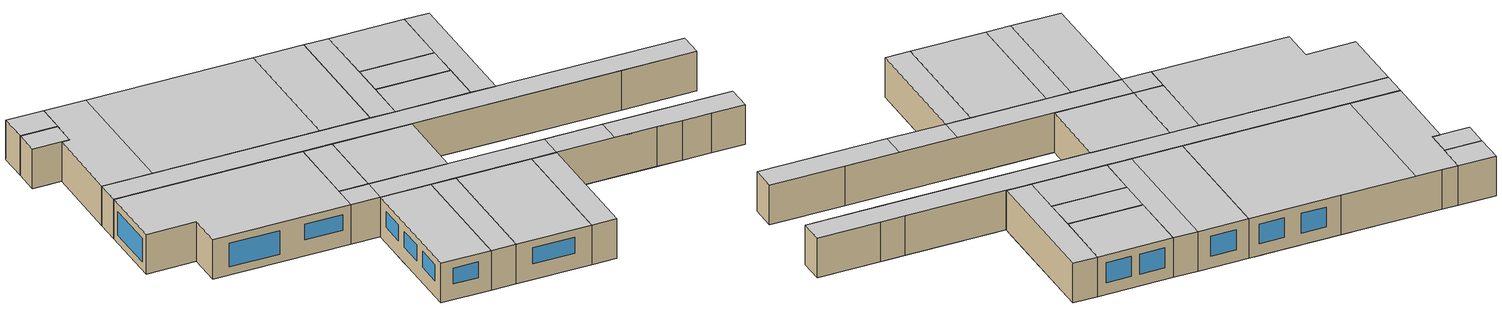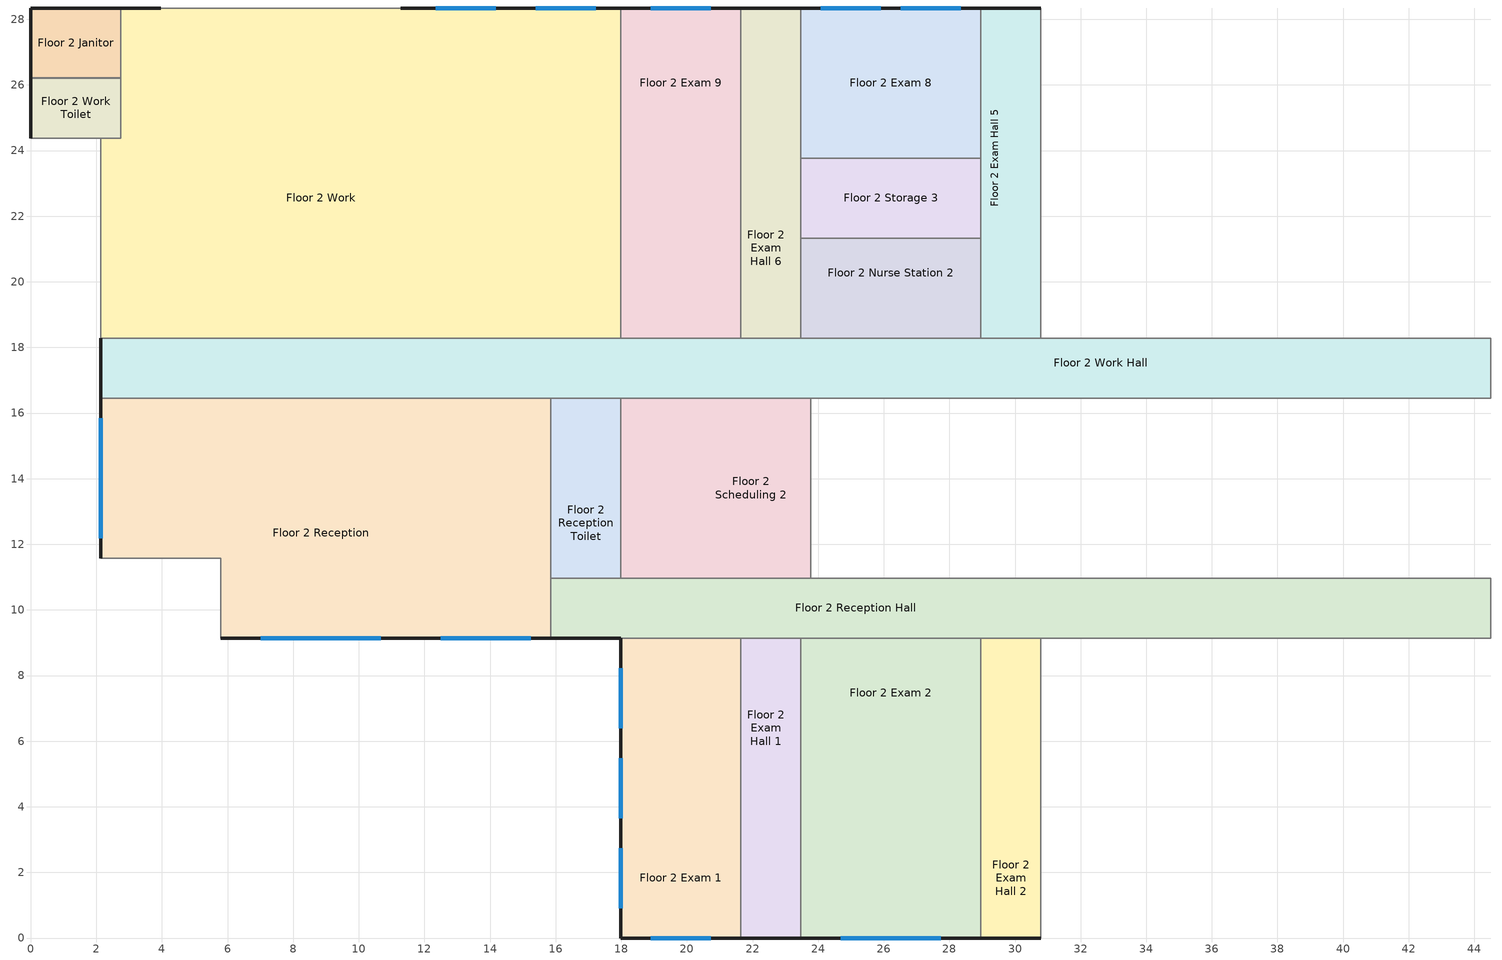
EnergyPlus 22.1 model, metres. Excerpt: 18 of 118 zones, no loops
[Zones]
Floor 2 Exam 1
 floor to Floor 1 Vestibule (int_slab_floor): 17.98,7.92 20.73,7.92 20.73,5.49 17.98,5.49 z3.05
 floor to Floor 1 Pre-Op Toilet (int_slab_floor): 17.98,5.49 20.73,5.49 20.73,3.66 17.98,3.66 z3.05
 floor to Floor 1 Step Down (int_slab_floor): 17.98,3.66 21.64,3.66 21.64,0 17.98,0 z3.05
 floor to Floor 1 Pre-Op Room 1 (int_slab_floor): 17.98,9.14 20.73,9.14 20.73,7.92 17.98,7.92 z3.05
 floor to Floor 1 Pre-Op Hall (int_slab_floor): 21.64,9.14 21.64,3.66 20.73,3.66 20.73,9.14 z3.05
 wall outside (nonres_ext_wall_mid): 17.98,9.14 17.98,0 21.64,0 z3.05:6.1
 wall to Floor 2 Exam Hall 1 (int_wall): 21.64,0 21.64,9.14 z3.05:6.1
 wall to Floor 2 Reception Hall (int_wall): 21.64,9.14 17.98,9.14 z3.05:6.1
 window (NonresWindow_U_0.364_SHGC_South_0.378): 18.9,0 20.73,0 z4.27:5.49
 window (NonresWindow_U_0.364_SHGC_West_0.378): 17.98,2.74 17.98,0.91 / 17.98,8.23 17.98,6.4 / 17.98,5.49 17.98,3.66 z4.27:5.49
 ceiling to Floor 3 Undeveloped 1 (int_slab_ceiling): 21.64,0 21.64,9.14 17.98,9.14 17.98,0 z6.1
Floor 2 Exam 2
 floor to Floor 1 Recovery Room (int_slab_floor): 28.96,0 25.6,0 25.6,3.66 28.96,3.66 z3.05
 floor to Floor 1 Nurse Hall (int_slab_floor): 23.47,3.66 23.47,6.1 28.96,6.1 28.96,3.66 z3.05
 floor to Floor 1 Step Down (int_slab_floor): 23.47,3.66 25.6,3.66 25.6,0 23.47,0 z3.05
 floor to Floor 1 Nurse Station (int_slab_floor): 23.47,6.1 23.47,8.84 28.96,8.84 28.96,6.1 z3.05
 floor to Floor 1 Pre-Op Room 2 (int_slab_floor): 23.47,9.14 27.13,9.14 27.13,8.84 23.47,8.84 z3.05
 floor to Floor 1 Nourishment (int_slab_floor): 28.96,8.84 27.13,8.84 27.13,9.14 28.96,9.14 z3.05
 wall outside (nonres_ext_wall_mid): 23.47,0 28.96,0 z3.05:6.1
 wall to Floor 2 Exam Hall 2 (int_wall): 28.96,0 28.96,9.14 z3.05:6.1
 wall to Floor 2 Exam Hall 1 (int_wall): 23.47,9.14 23.47,0 z3.05:6.1
 wall to Floor 2 Reception Hall (int_wall): 28.96,9.14 23.47,9.14 z3.05:6.1
 window (NonresWindow_U_0.364_SHGC_South_0.378): 24.69,0 27.74,0 z4.27:5.49
 ceiling to Floor 3 Undeveloped 1 (int_slab_ceiling): 28.96,0 28.96,9.14 23.47,9.14 23.47,0 z6.1
Floor 2 Exam 8
 floor to Floor 1 Locker Room (int_slab_floor): 28.96,28.35 28.96,23.77 23.47,23.77 23.47,28.35 z3.05
 wall outside (nonres_ext_wall_mid): 28.96,28.35 23.47,28.35 z3.05:6.1
 wall to Floor 2 Exam Hall 5 (int_wall): 28.96,23.77 28.96,28.35 z3.05:6.1
 wall to Floor 2 Exam Hall 6 (int_wall): 23.47,28.35 23.47,23.77 z3.05:6.1
 wall to Floor 2 Storage 3 (int_wall): 23.47,23.77 28.96,23.77 z3.05:6.1
 window (NonresWindow_U_0.364_SHGC_North_0.378): 28.35,28.35 26.52,28.35 / 25.91,28.35 24.08,28.35 z3.96:5.49
 ceiling to Floor 3 Office (int_slab_ceiling): 28.96,23.77 28.96,28.35 23.47,28.35 23.47,23.77 z6.1
Floor 2 Exam 9
 floor to Floor 1 Pre-Op Hall (int_slab_floor): 21.64,18.29 20.73,18.29 20.73,23.77 21.64,23.77 z3.05
 floor to Floor 1 Procedure Room (int_slab_floor): 21.64,28.35 21.64,23.77 17.98,23.77 17.98,28.35 z3.05
 floor to Floor 1 Office (int_slab_floor): 17.98,23.77 20.73,23.77 20.73,18.29 17.98,18.29 z3.05
 wall outside (nonres_ext_wall_mid): 21.64,28.35 17.98,28.35 z3.05:6.1
 wall to Floor 2 Work (int_wall): 17.98,28.35 17.98,18.29 z3.05:6.1
 wall to Floor 2 Exam Hall 6 (int_wall): 21.64,18.29 21.64,28.35 z3.05:6.1
 wall to Floor 2 Work Hall (int_wall): 17.98,18.29 21.64,18.29 z3.05:6.1
 window (NonresWindow_U_0.364_SHGC_North_0.378): 20.73,28.35 18.9,28.35 z3.96:5.49
 ceiling to Floor 3 Office (int_slab_ceiling): 17.98,28.35 17.98,18.29 21.64,18.29 21.64,28.35 z6.1
Floor 2 Exam Hall 1
 floor to Floor 1 Pre-Op Hall (int_slab_floor): 23.16,3.66 21.64,3.66 21.64,9.14 23.16,9.14 z3.05
 floor to Floor 1 Pre-Op Room 2 (int_slab_floor): 23.47,9.14 23.47,8.84 23.16,8.84 23.16,9.14 z3.05
 floor to Floor 1 Nurse Station (int_slab_floor): 23.47,8.84 23.47,6.1 23.16,6.1 23.16,8.84 z3.05
 floor to Floor 1 Nurse Hall (int_slab_floor): 23.47,6.1 23.47,3.66 23.16,3.66 23.16,6.1 z3.05
 floor to Floor 1 Step Down (int_slab_floor): 21.64,0 21.64,3.66 23.47,3.66 23.47,0 z3.05
 wall outside (nonres_ext_wall_mid): 21.64,0 23.47,0 z3.05:6.1
 wall to Floor 2 Reception Hall (int_wall): 23.47,9.14 21.64,9.14 z3.05:6.1
 ceiling to Floor 3 Undeveloped 1 (int_slab_ceiling): 23.47,9.14 21.64,9.14 21.64,0 23.47,0 z6.1
Floor 2 Exam Hall 2
 floor to Floor 1 Recovery Room (int_slab_floor): 28.96,0 28.96,3.66 30.78,3.66 30.78,0 z3.05
 floor to Floor 1 Nurse Hall (int_slab_floor): 28.96,3.66 28.96,6.1 30.78,6.1 30.78,3.66 z3.05
 floor to Floor 1 Nurse Station (int_slab_floor): 28.96,6.1 28.96,8.84 30.78,8.84 30.78,6.1 z3.05
 floor to Floor 1 Nourishment (int_slab_floor): 28.96,9.14 29.26,9.14 29.26,8.84 28.96,8.84 z3.05
 floor to Floor 1 Clean (int_slab_floor): 30.78,8.84 29.26,8.84 29.26,9.14 30.78,9.14 z3.05
 wall outside (nonres_ext_wall_mid): 28.96,0 30.78,0 z3.05:6.1
 wall to Floor 2 Reception Hall (int_wall): 30.78,9.14 28.96,9.14 z3.05:6.1
 wall to Floor 2 Exam 3 (int_wall): 30.78,0 30.78,9.14 z3.05:6.1
 ceiling to Floor 3 Undeveloped 1 (int_slab_ceiling): 30.78,9.14 28.96,9.14 28.96,0 30.78,0 z6.1
Floor 2 Exam Hall 5
 floor to Floor 1 Locker Room Hall (int_slab_floor): 28.96,19.2 30.78,19.2 30.78,18.29 28.96,18.29 z3.05
 floor to Floor 1 Locker Room (int_slab_floor): 28.96,28.35 29.87,28.35 29.87,19.2 28.96,19.2 z3.05
 floor to Floor 1 Lounge (int_slab_floor): 30.78,28.35 30.78,19.2 29.87,19.2 29.87,28.35 z3.05
 wall outside (nonres_ext_wall_mid): 30.78,28.35 28.96,28.35 z3.05:6.1
 wall to Floor 2 Work Hall (int_wall): 28.96,18.29 30.78,18.29 z3.05:6.1
 wall to Floor 2 Exam 7 (int_wall): 30.78,18.29 30.78,28.35 z3.05:6.1
 wall to Floor 2 Storage 3 (int_wall): 28.96,23.77 28.96,21.34 z3.05:6.1
 wall to Floor 2 Nurse Station 2 (int_wall): 28.96,21.34 28.96,18.29 z3.05:6.1
 ceiling to Floor 3 Office (int_slab_ceiling): 28.96,18.29 30.78,18.29 30.78,28.35 28.96,28.35 z6.1
Floor 2 Exam Hall 6
 floor to Floor 1 Locker Room (int_slab_floor): 23.47,19.2 23.16,19.2 23.16,28.35 23.47,28.35 z3.05
 floor to Floor 1 Procedure Room (int_slab_floor): 21.64,28.35 23.16,28.35 23.16,23.77 21.64,23.77 z3.05
 floor to Floor 1 Pre-Op Hall (int_slab_floor): 21.64,23.77 23.16,23.77 23.16,18.29 21.64,18.29 z3.05
 floor to Floor 1 Locker Room Hall (int_slab_floor): 23.16,18.29 23.16,19.2 23.47,19.2 23.47,18.29 z3.05
 wall outside (nonres_ext_wall_mid): 23.47,28.35 21.64,28.35 z3.05:6.1
 wall to Floor 2 Work Hall (int_wall): 21.64,18.29 23.47,18.29 z3.05:6.1
 wall to Floor 2 Nurse Station 2 (int_wall): 23.47,18.29 23.47,21.34 z3.05:6.1
 wall to Floor 2 Storage 3 (int_wall): 23.47,21.34 23.47,23.77 z3.05:6.1
 ceiling to Floor 3 Office (int_slab_ceiling): 23.47,28.35 21.64,28.35 21.64,18.29 23.47,18.29 z6.1
Floor 2 Janitor
 floor to Floor 1 Elevator Pump Room (int_slab_floor): 0,26.21 0,28.35 2.74,28.35 2.74,26.21 z3.05
 wall outside (nonres_ext_wall_mid): 2.74,28.35 0,28.35 0,26.21 z3.05:6.1
 wall to Floor 2 Work (int_wall): 2.74,26.21 2.74,28.35 z3.05:6.1
 wall to Floor 2 Work Toilet (int_wall): 0,26.21 2.74,26.21 z3.05:6.1
 ceiling to Floor 3 Janitor (int_slab_ceiling): 0,28.35 0,26.21 2.74,26.21 2.74,28.35 z6.1
Floor 2 Nurse Station 2
 floor to Floor 1 Locker Room (int_slab_floor): 28.96,21.34 28.96,19.2 23.47,19.2 23.47,21.34 z3.05
 floor to Floor 1 Locker Room Hall (int_slab_floor): 23.47,18.29 23.47,19.2 28.96,19.2 28.96,18.29 z3.05
 wall to Floor 2 Work Hall (int_wall): 23.47,18.29 28.96,18.29 z3.05:6.1
 wall to Floor 2 Storage 3 (int_wall): 28.96,21.34 23.47,21.34 z3.05:6.1
 ceiling to Floor 3 Office (int_slab_ceiling): 28.96,21.34 23.47,21.34 23.47,18.29 28.96,18.29 z6.1
Floor 2 Reception
 floor to Floor 1 Lobby Hall (int_slab_floor): 11.89,15.54 5.79,15.54 5.79,16.46 11.89,16.46 z3.05
 floor to Floor 1 Reception (int_slab_floor): 11.89,16.46 15.85,16.46 15.85,9.14 11.89,9.14 z3.05
 floor to Floor 1 Cafe (int_slab_floor): 5.79,9.14 5.79,15.54 11.89,15.54 11.89,9.14 z3.05
 floor to Floor 1 Lobby (int_slab_floor): 2.13,16.46 5.79,16.46 5.79,11.58 2.13,11.58 z3.05
 wall outside (nonres_ext_wall_mid): 5.79,9.14 15.85,9.14 / 2.13,16.46 2.13,11.58 z3.05:6.1
 wall to Floor 2 Work Hall (int_wall): 15.85,16.46 2.13,16.46 z3.05:6.1
 wall to SW Stair (int_wall): 2.13,11.58 5.79,11.58 5.79,9.14 z3.05:6.1
 wall to Floor 2 Reception Hall (int_wall): 15.85,9.14 15.85,10.97 z3.05:6.1
 wall to Floor 2 Reception Toilet (int_wall): 15.85,10.97 15.85,16.46 z3.05:6.1
 window (NonresWindow_U_0.364_SHGC_South_0.378): 7.01,9.14 10.67,9.14 z3.66:5.49; 12.5,9.14 15.24,9.14 z4.27:5.49
 window (NonresWindow_U_0.364_SHGC_West_0.378): 2.13,15.85 2.13,12.19 z3.66:5.49
 ceiling to Floor 3 Undeveloped 2 (int_slab_ceiling): 2.13,16.46 2.13,11.58 5.79,11.58 5.79,9.14 15.85,9.14 15.85,16.46 z6.1
Floor 2 Reception Hall
 floor to Floor 1 Scheduling (int_slab_floor): 15.85,10.97 17.98,10.97 17.98,9.14 15.85,9.14 z3.05
 floor to Floor 1 Pre-Op Hall (int_slab_floor): 20.73,10.97 23.16,10.97 23.16,9.14 20.73,9.14 z3.05
 floor to Floor 1 Pre-Op Room 2 (int_slab_floor): 27.13,10.97 27.13,9.14 23.16,9.14 23.16,10.97 z3.05
 floor to Floor 1 Nourishment (int_slab_floor): 27.13,10.97 29.26,10.97 29.26,9.14 27.13,9.14 z3.05
 floor to Floor 1 Clean (int_slab_floor): 29.26,10.97 32,10.97 32,9.14 29.26,9.14 z3.05
 floor to Floor 1 Dictation (int_slab_floor): 32,10.97 34.75,10.97 34.75,9.14 32,9.14 z3.05
 floor to Floor 1 Soil (int_slab_floor): 34.75,10.97 37.49,10.97 37.49,9.14 34.75,9.14 z3.05
 floor to Floor 1 Sterile Hall (int_slab_floor): 44.5,9.14 42.06,9.14 42.06,10.97 44.5,10.97 z3.05
 floor to Floor 1 Pre-Op Room 1 (int_slab_floor): 20.73,9.14 17.98,9.14 17.98,10.97 20.73,10.97 z3.05
 floor to Floor 1 Soil Work (int_slab_floor): 37.49,9.75 42.06,9.75 42.06,9.14 37.49,9.14 z3.05
 floor to Floor 1 Clean Work (int_slab_floor): 42.06,9.75 37.49,9.75 37.49,10.97 42.06,10.97 z3.05
 wall outside (nonres_ext_wall_mid): 15.85,9.14 17.98,9.14 z3.05:6.1
 wall to Floor 2 Office Hall (int_wall): 44.5,9.14 44.5,10.97 z3.05:6.1
 wall to Floor 2 Scheduling 1 (int_wall): 44.5,10.97 39.01,10.97 z3.05:6.1
 wall to Floor 2 Exam 3 (int_wall): 30.78,9.14 38.1,9.14 z3.05:6.1
 wall to Floor 2 Exam Hall 3 (int_wall): 38.1,9.14 39.93,9.14 z3.05:6.1
 wall to Floor 2 Dictation (int_wall): 39.93,9.14 42.06,9.14 z3.05:6.1
 wall to Floor 2 Lounge (int_wall): 42.06,9.14 44.5,9.14 z3.05:6.1
 wall to Floor 2 X-Ray (int_wall): 39.01,10.97 23.77,10.97 z3.05:6.1
 wall to Floor 2 Scheduling 2 (int_wall): 23.77,10.97 17.98,10.97 z3.05:6.1
 wall to Floor 2 Reception Toilet (int_wall): 17.98,10.97 15.85,10.97 z3.05:6.1
 ceiling to Floor 3 Undeveloped 2 (int_slab_ceiling): 15.85,9.14 17.98,9.14 17.98,10.97 15.85,10.97 z6.1
 ceiling to Floor 3 Undeveloped 1 (int_slab_ceiling): 17.98,10.97 17.98,9.14 30.78,9.14 30.78,10.97 z6.1
 ceiling to Floor 3 Physical Therapy 2 (int_slab_ceiling): 44.5,9.14 44.5,10.97 35.05,10.97 35.05,9.14 z6.1
 ceiling to Floor 3 Treatment (int_slab_ceiling): 30.78,10.97 30.78,9.14 35.05,9.14 35.05,10.97 z6.1
Floor 2 Reception Toilet
 floor to Floor 1 Reception Hall (int_slab_floor): 17.98,16.46 17.98,14.33 15.85,14.33 15.85,16.46 z3.05
 floor to Floor 1 Scheduling (int_slab_floor): 15.85,10.97 15.85,14.33 17.98,14.33 17.98,10.97 z3.05
 wall to Floor 2 Scheduling 2 (int_wall): 17.98,10.97 17.98,16.46 z3.05:6.1
 wall to Floor 2 Work Hall (int_wall): 17.98,16.46 15.85,16.46 z3.05:6.1
 ceiling to Floor 3 Undeveloped 2 (int_slab_ceiling): 15.85,16.46 15.85,10.97 17.98,10.97 17.98,16.46 z6.1
Floor 2 Scheduling 2
 floor to Floor 1 Pre-Op Room 2 (int_slab_floor): 23.77,10.97 23.16,10.97 23.16,16.46 23.77,16.46 z3.05
 floor to Floor 1 Pre-Op Room 1 (int_slab_floor): 17.98,10.97 17.98,14.33 20.73,14.33 20.73,10.97 z3.05
 floor to Floor 1 Reception Hall (int_slab_floor): 17.98,16.46 20.73,16.46 20.73,14.33 17.98,14.33 z3.05
 floor to Floor 1 Pre-Op Hall (int_slab_floor): 20.73,16.46 23.16,16.46 23.16,10.97 20.73,10.97 z3.05
 wall to Floor 2 X-Ray (int_wall): 23.77,10.97 23.77,16.46 z3.05:6.1
 wall to Floor 2 Work Hall (int_wall): 23.77,16.46 17.98,16.46 z3.05:6.1
 ceiling to Floor 3 Undeveloped 1 (int_slab_ceiling): 17.98,10.97 23.77,10.97 23.77,16.46 17.98,16.46 z6.1
Floor 2 Storage 3
 floor to Floor 1 Locker Room (int_slab_floor): 28.96,21.34 23.47,21.34 23.47,23.77 28.96,23.77 z3.05
 ceiling to Floor 3 Office (int_slab_ceiling): 23.47,21.34 28.96,21.34 28.96,23.77 23.47,23.77 z6.1
Floor 2 Work
 floor to Floor 1 Elevator Pump Room (int_slab_floor): 2.74,28.35 3.96,28.35 3.96,26.21 2.74,26.21 z3.05
 floor to Floor 1 MRI Toilet (int_slab_floor): 15.54,25.6 15.54,28.35 17.37,28.35 17.37,25.6 z3.05
 floor to Floor 1 Lobby (int_slab_floor): 3.96,28.35 6.4,28.35 6.4,25.91 5.79,25.91 5.79,18.29 2.13,18.29 2.13,24.38 2.74,24.38 2.74,26.21 3.96,26.21 z3.05
 floor to Floor 1 MRI Control Room (int_slab_floor): 12.8,28.35 12.8,25.91 6.4,25.91 6.4,28.35 z3.05
 floor to Floor 1 MRI Hall (int_slab_floor): 15.54,25.6 17.37,25.6 17.37,23.77 11.89,23.77 11.89,25.91 12.8,25.91 12.8,26.82 15.54,26.82 z3.05
 floor to Floor 1 Lobby Hall (int_slab_floor): 5.79,18.29 5.79,19.2 11.89,19.2 11.89,18.29 z3.05
 floor to Floor 1 Reception (int_slab_floor): 11.89,23.77 14.33,23.77 14.33,18.29 11.89,18.29 z3.05
 floor to Floor 1 MRI Room (int_slab_floor): 11.89,25.91 11.89,19.2 5.79,19.2 5.79,25.91 z3.05
 floor to Floor 1 Procedure Room (int_slab_floor): 17.98,28.35 17.98,23.77 17.37,23.77 17.37,28.35 z3.05
 floor to Floor 1 Office (int_slab_floor): 14.33,23.77 17.98,23.77 17.98,18.29 14.33,18.29 z3.05
 floor to Floor 1 Dressing Room (int_slab_floor): 12.8,28.35 15.54,28.35 15.54,26.82 12.8,26.82 z3.05
 wall outside (nonres_ext_wall_mid): 17.98,28.35 11.28,28.35 / 3.96,28.35 2.74,28.35 z3.05:6.1
 wall to Floor 2 Work Toilet (int_wall): 2.74,26.21 2.74,24.38 2.13,24.38 z3.05:6.1
 wall to NW Elevator (int_wall): 2.13,24.38 2.13,18.29 z3.05:6.1
 wall to Floor 2 Work Hall (int_wall): 2.13,18.29 17.98,18.29 z3.05:6.1
 wall to NW Stair (int_wall): 11.28,28.35 3.96,28.35 z3.05:6.1
 window (NonresWindow_U_0.364_SHGC_North_0.378): 17.22,28.35 15.39,28.35 / 14.17,28.35 12.34,28.35 z3.96:5.49
 ceiling to Floor 3 Elevator Hall (int_slab_ceiling): 2.13,18.29 5.79,18.29 5.79,28.35 2.74,28.35 2.74,24.38 2.13,24.38 z6.1
 ceiling to Floor 3 Office (int_slab_ceiling): 17.98,28.35 5.79,28.35 5.79,18.29 17.98,18.29 z6.1
Floor 2 Work Hall
 floor to Floor 1 Reception (int_slab_floor): 14.33,16.76 15.85,16.76 15.85,16.46 11.89,16.46 11.89,18.29 14.33,18.29 z3.05
 floor to Floor 1 Lobby (int_slab_floor): 2.13,18.29 5.79,18.29 5.79,16.46 2.13,16.46 z3.05
 floor to Floor 1 Lobby Hall (int_slab_floor): 5.79,18.29 11.89,18.29 11.89,16.46 5.79,16.46 z3.05
 floor to Floor 1 Pre-Op Room 2 (int_slab_floor): 23.16,16.46 23.16,16.76 27.13,16.76 27.13,16.46 z3.05
 floor to Floor 1 Office (int_slab_floor): 20.73,18.29 20.73,16.76 14.33,16.76 14.33,18.29 z3.05
 floor to Floor 1 Pre-Op Hall (int_slab_floor): 20.73,18.29 23.16,18.29 23.16,16.46 20.73,16.46 z3.05
 floor to Floor 1 Nourishment (int_slab_floor): 27.13,16.46 27.13,16.76 29.26,16.76 29.26,16.46 z3.05
 floor to Floor 1 Sterile Hall (int_slab_floor): 42.06,16.46 42.06,18.29 44.5,18.29 44.5,16.46 z3.05
 floor to Floor 1 Nurse Janitor (int_slab_floor): 29.26,16.46 29.26,16.76 32,16.76 32,16.46 z3.05
 floor to Floor 1 Sterile Storage (int_slab_floor): 32,16.46 32,16.76 42.06,16.76 42.06,16.46 z3.05
 floor to Floor 1 Locker Room Hall (int_slab_floor): 23.16,18.29 42.06,18.29 42.06,16.76 23.16,16.76 z3.05
 floor to Floor 1 Reception Hall (int_slab_floor): 15.85,16.46 15.85,16.76 20.73,16.76 20.73,16.46 z3.05
 wall outside (nonres_ext_wall_mid): 2.13,18.29 2.13,16.46 z3.05:6.1
 wall to Floor 2 Office Hall (int_wall): 44.5,16.46 44.5,18.29 z3.05:6.1
 wall to Floor 2 Nurse Station 1 (int_wall): 44.5,18.29 39.93,18.29 z3.05:6.1
 wall to Floor 2 X-Ray (int_wall): 23.77,16.46 39.01,16.46 z3.05:6.1
 wall to Floor 2 Scheduling 1 (int_wall): 39.01,16.46 44.5,16.46 z3.05:6.1
 wall to Floor 2 Exam 7 (int_wall): 38.1,18.29 30.78,18.29 z3.05:6.1
 wall to Floor 2 Exam Hall 4 (int_wall): 39.93,18.29 38.1,18.29 z3.05:6.1
 ceiling to Floor 3 Office Hall (int_slab_ceiling): 44.5,16.46 44.5,18.29 2.13,18.29 2.13,16.46 z6.1
Floor 2 Work Toilet
 floor to Floor 1 Lobby Toilet (int_slab_floor): 0,24.38 0,26.21 2.74,26.21 2.74,24.38 z3.05
 wall outside (nonres_ext_wall_mid): 0,26.21 0,24.38 z3.05:6.1
 wall to NW Elevator (int_wall): 0,24.38 2.13,24.38 z3.05:6.1
 ceiling to Floor 3 Office Toilet (int_slab_ceiling): 0,24.38 2.74,24.38 2.74,26.21 0,26.21 z6.1
[Building]
OutPatientHealthCare: North Axis {deg}=0; Terrain=City; Loads Convergence Tolerance Value {W}=0.04; Temperature Convergence Tolerance Value {deltaC}=0.2; Solar Distribution=FullInteriorAndExterior; Maximum Number of Warmup Days=25; Minimum Number of Warmup Days=6
[Site:Location]
Site:Location=Buffalo.Niagara.Intl.AP_NY_USA WMO=725280; Latitude {N+ S-}=42.94; Longitude {W- E+}=-78.74; Time Zone Relative to GMT {GMT+/-}=-5; Elevation {m}=215
[SizingPeriod:DesignDay] Day of Month=21; Dry-Bulb Temperature Range Modifier Type=DefaultMultipliers; Humidity Condition Type=Wetbulb; Barometric Pressure {Pa}=98769; Rain {Yes/No}=No; Snow on ground {Yes/No}=No; Daylight Savings Time Indicator=No
Name | Month | Day Type | Maximum Dry-Bulb Temperature {C} | Daily Dry-Bulb Temperature Range {C} | Wetbulb at Maximum Dry-Bulb {C} | Wind Speed {m/s} design conditions vs. traditional 6.71 m/s (15 mph) | Wind Direction {Degrees; N=0, S=180} | Solar Model Indicator | Clearness {0.0 to 1.1} | Wind Speed {m/s} design conditions vs. traditional 3.35 m/s (7mph) | ASHRAE Clear Sky Optical Depth for Beam Irradiance (taub) | ASHRAE Clear Sky Optical Depth for Diffuse Irradiance (taud)
Buffalo.Niagara.Intl.AP_NY_USA Ann Htg 99.6% Condns DB | 1 | WinterDesignDay | -16.3 | 0 | -16.3 | 5.1 | 270 | ASHRAEClearSky | 0
Buffalo.Niagara.Intl.AP_NY_USA Ann Clg .4% Condns DB=>MWB | 7 | SummerDesignDay | 30.3 | 9.3 | 21.8 |  | 240 | ASHRAETau |  | 5.7 | 0.462 | 2.001
[Site:WaterMainsTemperature]
Calculation Method=Correlation; Annual average outdoor air temperature {C}=8.96667; Maximum difference in monthly average outdoor air temperatures {C}=26.2
[Site:GroundTemperature:FCfactorMethod]
January Ground Temperature {C}=9.7; February Ground Temperature {C}=6; March Ground Temperature {C}=-2.2; April Ground Temperature {C}=-3.4; May Ground Temperature {C}=-4.2; June Ground Temperature {C}=2.7; July Ground Temperature {C}=7.5; August Ground Temperature {C}=13.7; September Ground Temperature {C}=18.6; October Ground Temperature {C}=22; November Ground Temperature {C}=20.7; December Ground Temperature {C}=16.5
[Material:NoMass]
CP02 CARPET PAD: VeryRough, 0.21648, 0.9, 0.7, 0.8
Nonres_Exterior_Wall_Insulation_mid: MediumSmooth, 0.92486, 0.9, 0.7, 0.7
[Construction]
InteriorFurnishings: Std Wood 6inch
int_wall: G01 13mm gypsum board, G01 13mm gypsum board
int_slab_floor: 100mm Normalweight concrete floor, CP02 CARPET PAD
int_slab_ceiling: CP02 CARPET PAD, 100mm Normalweight concrete floor
nonres_ext_wall_mid: F07 25mm stucco, G01 16mm gypsum board, Nonres_Exterior_Wall_Insulation_mid, G01 16mm gypsum board
NonresWindow_U_0.364_SHGC_South_0.378: Glazing Layer South
NonresWindow_U_0.364_SHGC_North_0.378: Glazing Layer North
NonresWindow_U_0.364_SHGC_West_0.378: Glazing Layer West
[Material]
Name | Roughness | Thickness {m} | Conductivity {W/m-K} | Density {kg/m3} | Specific Heat {J/kg-K} | Thermal Absorptance | Solar Absorptance | Visible Absorptance | Absorptance:Thermal | Absorptance:Solar | Absorptance:Visible
Std Wood 6inch | MediumSmooth | 0.15 | 0.12 | 540 | 1210 | 0.9 | 0.7 | 0.7
F07 25mm stucco | Smooth | 0.0254 | 0.72 | 1856 | 840 | 0.9 | 0.7 | 0.7
G01 13mm gypsum board | Smooth | 0.0127 | 0.16 | 800 | 1090 |  |  |  | 0.9 | 0.7 | 0.5
G01 16mm gypsum board | MediumSmooth | 0.0159 | 0.16 | 800 | 1090
100mm Normalweight concrete floor | MediumRough | 0.1016 | 2.31 | 2322 | 832
[WindowMaterial:SimpleGlazingSystem] U-Factor {W/m2-K}=2.06689; Solar Heat Gain Coefficient=0.378; Visible Transmittance=0.4158
Glazing Layer South; Glazing Layer North; Glazing Layer West
[Zone] Type=1; Multiplier=1; Ceiling Height {m}=-9999; Floor Area {m2}=autocalculate; Part of Total Floor Area=Yes
Name | Volume {m3}
Floor 2 Exam 1 | 101.9406
Floor 2 Exam 2 | 152.911
Floor 2 Exam 8 | 76.4555
Floor 2 Exam 9 | 112.1347
Floor 2 Exam Hall 1; Floor 2 Exam Hall 2; Floor 2 Nurse Station 2 | 50.9703
Floor 2 Exam Hall 5; Floor 2 Exam Hall 6 | 56.0674
Floor 2 Janitor | 17.8396
Floor 2 Reception | 278.6378
Floor 2 Reception Hall | 159.707
Floor 2 Reception Toilet | 35.6792
Floor 2 Scheduling 2 | 96.8436
Floor 2 Storage 3 | 40.7763
Floor 2 Work | 478.5547
Floor 2 Work Hall | 236.1625
Floor 2 Work Toilet | 15.2911
[InternalMass] Construction=InteriorFurnishings
Name | Zone or ZoneList | Surface Area {m2}
Floor 2 Exam 1_InternalMass_1 | Floor 2 Exam 1 | 66.8902
Floor 2 Exam 2_InternalMass_1 | Floor 2 Exam 2 | 100.3353
Floor 2 Exam 8_InternalMass_1 | Floor 2 Exam 8 | 50.1676
Floor 2 Exam 9_InternalMass_1 | Floor 2 Exam 9 | 73.5792
Floor 2 Exam Hall 1_InternalMass_1 | Floor 2 Exam Hall 1 | 33.4451
Floor 2 Exam Hall 2_InternalMass_1 | Floor 2 Exam Hall 2 | 33.4451
Floor 2 Exam Hall 5_InternalMass_1 | Floor 2 Exam Hall 5 | 36.7896
Floor 2 Exam Hall 6_InternalMass_1 | Floor 2 Exam Hall 6 | 36.7896
Floor 2 Janitor_InternalMass_1 | Floor 2 Janitor | 11.7058
Floor 2 Nurse Station 2_InternalMass_1 | Floor 2 Nurse Station 2 | 33.4451
Floor 2 Reception_InternalMass_1 | Floor 2 Reception | 182.8332
Floor 2 Reception Hall_InternalMass_1 | Floor 2 Reception Hall | 104.7946
Floor 2 Reception Toilet_InternalMass_1 | Floor 2 Reception Toilet | 23.4116
Floor 2 Scheduling 2_InternalMass_1 | Floor 2 Scheduling 2 | 63.5457
Floor 2 Storage 3_InternalMass_1 | Floor 2 Storage 3 | 26.7561
Floor 2 Work_InternalMass_1 | Floor 2 Work | 259.3853
Floor 2 Work Hall_InternalMass_1 | Floor 2 Work Hall | 154.9623
Floor 2 Work Toilet_InternalMass_1 | Floor 2 Work Toilet | 10.0335
[People] Fraction Radiant=0.3; Sensible Heat Fraction=AUTOCALCULATE; Activity Level Schedule=ACTIVITY_SCH; Enable ASHRAE 55 Comfort Warnings=No; Mean Radiant Temperature Calculation Type=ZoneAveraged; Work Efficiency Schedule=WORK_EFF_SCH; Clothing Insulation Calculation Method=ClothingInsulationSchedule; Clothing Insulation Schedule=CLOTHING_SCH; Air Velocity Schedule=AIR_VELO_SCH; Thermal Comfort Model 1 Type=FANGER
Name | Zone or ZoneList or Space or SpaceList | Number of People Schedule | Number of People Calculation Method | People per Floor Area {person/m2} | Number of People
Floor 2 Exam 1 People | Floor 2 Exam 1 | BLDG_OCC_SCH | People/Area | 0.215299
Floor 2 Exam 2 People | Floor 2 Exam 2 | BLDG_OCC_SCH | People/Area | 0.215299
Floor 2 Exam 8 People | Floor 2 Exam 8 | BLDG_OCC_SCH | People/Area | 0.215299
Floor 2 Exam 9 People | Floor 2 Exam 9 | BLDG_OCC_SCH | People/Area | 0.215299
Floor 2 Nurse Station 2 People | Floor 2 Nurse Station 2 | BLDG_OCC_SCH | People/Area | 0.161458
Floor 2 Reception People | Floor 2 Reception | BLDG_OCC_SCH | People/Area | 0.322949
Floor 2 Scheduling 2 People | Floor 2 Scheduling 2 | OFFICE_OCC_w_SB_SCH | People/Area | 0.0538248
Floor 2 Work People | Floor 2 Work | OFFICE_OCC_w_SB_SCH | People/Area | 0.0538248
Floor 2 Exam Hall 1 People | Floor 2 Exam Hall 1 | BLDG_OCC_SCH | People |  | 0.9
Floor 2 Exam Hall 2 People | Floor 2 Exam Hall 2 | BLDG_OCC_SCH | People |  | 0.9
Floor 2 Exam Hall 5 People | Floor 2 Exam Hall 5 | BLDG_OCC_SCH | People |  | 0.99
Floor 2 Exam Hall 6 People | Floor 2 Exam Hall 6 | BLDG_OCC_SCH | People |  | 0.99
Floor 2 Janitor People | Floor 2 Janitor | BLDG_OCC_SCH | People |  | 0.126
Floor 2 Reception Hall People | Floor 2 Reception Hall | BLDG_OCC_SCH | People |  | 2.82
Floor 2 Work Hall People | Floor 2 Work Hall | BLDG_OCC_SCH | People |  | 4.17
Floor 2 Work Toilet People | Floor 2 Work Toilet | BLDG_OCC_SCH | People |  | 0.27
Floor 2 Reception Toilet People | Floor 2 Reception Toilet | BLDG_OCC_SCH | People |  | 0.63
[PEOPLE]
Floor 2 Storage 3 People: Zone or ZoneList or Space or SpaceList=Floor 2 Storage 3; Number of People Schedule=BLDG_OCC_SCH; Number of People Calculation Method=People; Number of People=0.288; Fraction Radiant=0.3; Sensible Heat Fraction=AUTOCALCULATE; Activity Level Schedule=ACTIVITY_SCH; Carbon Dioxide Generation Rate {m3/s-W}=3.82e-08; Enable ASHRAE 55 Comfort Warnings=No; Mean Radiant Temperature Calculation Type=ZoneAveraged; Work Efficiency Schedule=WORK_EFF_SCH; Clothing Insulation Calculation Method=ClothingInsulationSchedule; Clothing Insulation Calculation Method Schedule=AIR_VELO_SCH; Clothing Insulation Schedule=FANGER
[Lights] Design Level Calculation Method=Watts/Area; Return Air Fraction=0; Fraction Radiant=0.7; Fraction Visible=0.2; Fraction Replaceable=1; Return Air Fraction Calculated from Plenum Temperature=No
Name | Zone or ZoneList or Space or SpaceList | Schedule | Watts per Zone Floor Area {W/m2}
Floor 2 Exam 1_Lights | Floor 2 Exam 1 | ltg_sch_exam | 15.06946
Floor 2 Exam 2_Lights | Floor 2 Exam 2 | ltg_sch_exam | 15.06946
Floor 2 Exam 8_Lights | Floor 2 Exam 8 | ltg_sch_exam | 15.06946
Floor 2 Exam 9_Lights | Floor 2 Exam 9 | ltg_sch_exam | 15.06946
Floor 2 Exam Hall 1_Lights | Floor 2 Exam Hall 1 | ltg_sch_corridor | 8.75471
Floor 2 Exam Hall 2_Lights | Floor 2 Exam Hall 2 | ltg_sch_corridor | 8.75471
Floor 2 Exam Hall 5_Lights | Floor 2 Exam Hall 5 | ltg_sch_corridor | 8.75471
Floor 2 Exam Hall 6_Lights | Floor 2 Exam Hall 6 | ltg_sch_corridor | 8.75471
Floor 2 Janitor_Lights | Floor 2 Janitor | ltg_sch_storage | 4.09028
Floor 2 Nurse Station 2_Lights | Floor 2 Nurse Station 2 | ltg_sch_nurse | 12.59376
Floor 2 Reception_Lights | Floor 2 Reception | ltg_sch_reception | 9.04168
Floor 2 Reception Hall_Lights | Floor 2 Reception Hall | ltg_sch_corridor | 8.75471
Floor 2 Reception Toilet_Lights | Floor 2 Reception Toilet | ltg_sch_toilet | 6.78126
Floor 2 Scheduling 2_Lights | Floor 2 Scheduling 2 | ltg_sch_office | 7.96529
Floor 2 Storage 3_Lights | Floor 2 Storage 3 | ltg_sch_storage | 4.09028
Floor 2 Work_Lights | Floor 2 Work | ltg_sch_office | 7.96529
Floor 2 Work Hall_Lights | Floor 2 Work Hall | ltg_sch_corridor | 8.75471
Floor 2 Work Toilet_Lights | Floor 2 Work Toilet | ltg_sch_toilet | 6.78126
[ElectricEquipment] Schedule=BLDG_EQUIP_SCH; Design Level Calculation Method=EquipmentLevel; Fraction Latent=0; Fraction Radiant=0.5; Fraction Lost=0
Name | Zone or ZoneList or Space or SpaceList | Design Level {W}
Floor 2 Exam 1_PlugMisc_Equip | Floor 2 Exam 1 | 395.9899
Floor 2 Exam 2_PlugMisc_Equip | Floor 2 Exam 2 | 593.9849
Floor 2 Exam 8_PlugMisc_Equip | Floor 2 Exam 8 | 296.9924
Floor 2 Exam 9_PlugMisc_Equip | Floor 2 Exam 9 | 435.5889
Floor 2 Exam Hall 1_PlugMisc_Equip | Floor 2 Exam Hall 1 | 72.0742
Floor 2 Exam Hall 2_PlugMisc_Equip | Floor 2 Exam Hall 2 | 72.0742
Floor 2 Exam Hall 5_PlugMisc_Equip | Floor 2 Exam Hall 5 | 79.2816
Floor 2 Exam Hall 6_PlugMisc_Equip | Floor 2 Exam Hall 6 | 79.2816
Floor 2 Janitor_PlugMisc_Equip | Floor 2 Janitor | 6.3211
Floor 2 Nurse Station 2_PlugMisc_Equip | Floor 2 Nurse Station 2 | 360.0364
Floor 2 Reception_PlugMisc_Equip | Floor 2 Reception | 1082.37
Floor 2 Reception Hall_PlugMisc_Equip | Floor 2 Reception Hall | 225.8324
Floor 2 Reception Toilet_PlugMisc_Equip | Floor 2 Reception Toilet | 50.4519
Floor 2 Scheduling 2_PlugMisc_Equip | Floor 2 Scheduling 2 | 376.1904
Floor 2 Storage 3_PlugMisc_Equip | Floor 2 Storage 3 | 14.4483
Floor 2 Work_PlugMisc_Equip | Floor 2 Work | 1535.56
Floor 2 Work Hall_PlugMisc_Equip | Floor 2 Work Hall | 333.9437
Floor 2 Work Toilet_PlugMisc_Equip | Floor 2 Work Toilet | 21.6223
[Exterior:Lights] Control Option=AstronomicalClock
Name | Schedule | Design Level {W}
Exterior_Lights_a | Exterior_lighting_schedule_a | 187.48
Exterior_Lights_b | Exterior_lighting_schedule_b_2016 | 1512.04
Exterior_Lights_c | Exterior_lighting_schedule_c_2016 | 4472.28
[Daylighting:Controls]
Floor 2 Reception_DaylCtrl: Zone or Space=Floor 2 Reception; Daylighting Method=SplitFlux; Availability Schedule=DaylightAvailSch; Lighting Control Type=Continuousoff; Minimum Input Power Fraction for Continuous or ContinuousOff Dimming Control=0.2; Minimum Light Output Fraction for Continuous or ContinuousOff Dimming Control=0.2; Number of Stepped Control Steps=3; Probability Lighting will be Reset When Needed in Manual Stepped Control=1; Glare Calculation Daylighting Reference Point=Floor 2 Reception_DaylRefPt1; Glare Calculation Azimuth Angle of View Direction Clockwise from Zone y-Axis {deg}=180; Maximum Allowable Discomfort Glare Index=22; Daylighting Reference Point 1=Floor 2 Reception_DaylRefPt1; Fraction of Lights Controlled by Reference Point 1=0.23; Illuminance Setpoint at Reference Point 1 {lux}=269; Daylighting Reference Point 2=Floor 2 Reception_DaylRefPt2; Fraction of Lights Controlled by Reference Point 2=0.54; Illuminance Setpoint at Reference Point 2 {lux}=269
[ZoneInfiltration:DesignFlowRate] Schedule=INFIL_SCH; Design Flow Rate Calculation Method=Flow/ExteriorWallArea; Flow per Exterior Surface Area {m3/s-m2}=0.000569572; Constant Term Coefficient=0; Temperature Term Coefficient=0; Velocity Term Coefficient=0.224; Velocity Squared Term Coefficient=0
Name | Zone or ZoneList
Floor 2 Exam 1_Infiltration | Floor 2 Exam 1
Floor 2 Exam 2_Infiltration | Floor 2 Exam 2
Floor 2 Exam 8_Infiltration | Floor 2 Exam 8
Floor 2 Exam 9_Infiltration | Floor 2 Exam 9
Floor 2 Janitor_Infiltration | Floor 2 Janitor
Floor 2 Reception_Infiltration | Floor 2 Reception
Floor 2 Work_Infiltration | Floor 2 Work
Floor 2 Work Toilet_Infiltration | Floor 2 Work Toilet
[EnergyManagementSystem:Sensor] Output:Variable or Output:Meter=Site Outdoor Air Drybulb Temperature
Name | Output:Variable or Output:Meter Index Key
T_OA
OAT | Environment
[SetpointManager:Scheduled]
AHU-1 SAT setpoint: Control Variable=Temperature; Schedule=CAV_SAT_SCH; Setpoint Node or NodeList=AHU-1 Supply Equipment Outlet Node
[AvailabilityManager:NightCycle] Applicability Schedule=Always_On; Fan Schedule=HVACOperationSchd; Control Type=CycleOnAny; Thermostat Tolerance {deltaC}=1; Cycling Run Time Control Type=FixedRunTime; Cycling Run Time {s}=1800
AHU-1 Availability Manager; AHU-2 Availability Manager
[EnergyManagementSystem:Actuator]
Name | Actuated Component Unique | Actuated Component Type | Actuated Component Control Type
ahu_2_MAX_OA_FRAC | AHU-2 Max OA Fraction | Schedule:Constant | Schedule Value
CLGSETP_SCH_Actuator | CLGSETP_SCH_Yes_Optimum | Schedule:Compact | Schedule Value
CLGSETP_SCH_w_SB_Actuator | CLGSETP_SCH_YES_OPTIMUM_OFF_w_SB | Schedule:Compact | Schedule Value
HTGSETP_SCH_Actuator | HTGSETP_SCH_Yes_Optimum | Schedule:Compact | Schedule Value
HTGSETP_SCH_w_SB_Actuator | HTGSETP_SCH_YES_OPTIMUM_OFF_w_SB | Schedule:Compact | Schedule Value
BoilerCurve | HeatSys1 BOILER EFFICIENCY CURVE | Curve | Curve Result
[EnergyManagementSystem:ProgramCallingManager]
ahu_2_MAX_OA_FRAC_Prog_Manager: AfterPredictorAfterHVACManagers; ahu_2_MAX_OA_FRAC
OA_BASED_OPTIMUM_START_EMS_Program Manager: BeginTimestepBeforePredictor; OA_BASED_OPTIMUM_START_EMS_Program
BoilerParManager: BeginNewEnvironment; SetBoilerPar
BoilerCurveManager: InsideHVACSystemIterationLoop; SetBoilerCurve
[EnergyManagementSystem:Program]
ahu_2_MAX_OA_FRAC: IF ahu_2_OA > ahu_2_OA_VRP; SET ahu_2_MAX_OA_FRAC = NULL; ELSE; IF ahu_2_SUPPLY_FLOW > 0; SET ahu_2_MAX_OA_FRAC =      2.5121 / ahu_2_SUPPLY_FLOW; ELSE; SET ahu_2_MAX_OA_FRAC = NULL; ENDIF; ENDIF
OA_BASED_OPTIMUM_START_EMS_Program: IF DaylightSavings==0 && DayOfWeek>1 && Hour==5 && OAT<23.9 && OAT>1.7; SET CLGSETP_SCH_Actuator = 25; SET HTGSETP_SCH_Actuator = 18.3; SET CLGSETP_SCH_w_SB_Actuator = 25; SET HTGSETP_SCH_w_SB_Actuator = 18.3; ELSEIF DaylightSavings==1 && DayOfWeek>1 && Hour==4 && OAT<23.9 && OAT>1.7; SET CLGSETP_SCH_Actuator = 25; SET HTGSETP_SCH_Actuator = 18.3; SET CLGSETP_SCH_w_SB_Actuator = 25; SET HTGSETP_SCH_w_SB_Actuator = 18.3; ELSE; SET CLGSETP_SCH_Actuator = NULL; SET HTGSETP_SCH_Actuator = NULL; SET CLGSETP_SCH_w_SB_Actuator = NULL; SET HTGSETP_SCH_w_SB_Actuator = NULL; ENDIF
SetBoilerPar: SET CapRated =  157082.60; SET EtRated =  0.8; SET CapRated = (CapRated *3.412)/1000; SET SkinLossRate = 0.02; SET BoilerType = 1; IF BoilerType  == 1; IF CapRated >10000; SET PLRx = 0.2; ELSEIF CapRated >5000; SET PLRx = 0.25; ELSEIF CapRated >1000; SET PLRx = 0.33; ELSE; SET BoilerType = 2; SET PLRx = 0.2; ENDIF; ELSE; SET PLRx = 0.2; ENDIF; IF BoilerType == 1; SET CurveX = 0.975 + 0.305 * PLRx - 0.527 * (PLRx^2) + 0.249 * (PLRx^3); ELSEIF BoilerType == 2; SET CurveX = 0.907 + 0.320 * PLRx - 0.420 * (PLRx^2) + 0.193 * (PLRx^3); ELSE; SET CurveX = 0.492 + 1.41 * PLRx - 1.529 * (PLRx^2) + 0.628 * (PLRx^3); ENDIF; SET LoadX = CapRated * PLRx; SET Etx = CurveX * EtRated; SET InputEx = LoadX/Etx; SET SkinEx = CapRated * SkinLossRate; SET Ecx = (LoadX + SkinEx)/InputEx
SetBoilerCurve: IF BoilerPLR >= PLRx; IF BoilerType == 1; SET BoilerCurve = 0.975 + 0.305*BoilerPLR - 0.527*(BoilerPLR^2) + 0.249*(BoilerPLR^3); ELSEIF BoilerType == 2; SET BoilerCurve = 0.907 + 0.320*BoilerPLR - 0.420*(BoilerPLR^2) + 0.193*(BoilerPLR^3); ELSE; SET BoilerCurve = 0.492 + 1.41*BoilerPLR - 1.529*(BoilerPLR^2) + 0.628*(BoilerPLR^3); ENDIF; ELSE; IF BoilerPLR == 0; SET BoilerCurve = NULL; ELSE; IF BoilerPLR <0.05; SET BoilerCurve = (0.05/(0.05 + SkinLossRate)) * (Ecx/EtRated); ELSE; SET BoilerCurve = (BoilerPLR/(BoilerPLR + SkinLossRate)) * (Ecx/EtRated); ENDIF; ENDIF; ENDIF
[EnergyManagementSystem:GlobalVariable]
BoilerType; CapRated; EtRated; PLRx; Ecx; SkinLossRate
[Schedule:Compact]
Exterior_lighting_schedule_a: Through:12/31, For:AllDays, Until: 06:00, 0, Until: 24:00, 1
Exterior_lighting_schedule_b_2016: Through:12/31, For:AllDays, Until: 06:00, 0.5, Until: 24:00, 1
Exterior_lighting_schedule_c_2016: Through:12/31, For:AllDays, Until: 06:00, 0.5, Until: 19:00, 1, Until: 24:00, 0.5
ALWAYS_ON: Through: 12/31, For: AllDays, Until: 24:00, 1
HVACOperationSchd: Through: 12/31, For: Weekdays, Until: 06:00, 0, Until: 19:00, 1, Until: 24:00, 0, For: Saturdays, Until: 06:00, 0, Until: 19:00, 1, Until: 24:00, 0, For: SummerDesignDay, Until: 06:00, 0, Until: 19:00, 1, Until: 24:00, 0, For: WinterDesignDay, Until: 06:00, 0, Until: 19:00, 1, Until: 24:00, 0, For: Sunday Holidays AllOtherDays, Until: 06:00, 0, Until: 19:00, 0, Until: 24:00, 0
ACTIVITY_SCH: Through: 12/31, For: AllDays, Until: 24:00, 120
WORK_EFF_SCH: Through: 12/31, For: AllDays, Until: 24:00, 0
AIR_VELO_SCH: Through: 12/31, For: AllDays, Until: 24:00, 0.2
CLOTHING_SCH: Through: 04/30, For: AllDays, Until: 24:00, 1, Through: 09/30, For: AllDays, Until: 24:00, 0.5, Through: 12/31, For: AllDays, Until: 24:00, 1
INFIL_SCH: Through: 12/31, For: Weekdays, Until: 06:00, 1, Until: 19:00, 0.25, Until: 24:00, 1, For: Saturday, Until: 06:00, 1, Until: 19:00, 0.25, Until: 24:00, 1, For: SummerDesignDay WinterDesignDay, Until: 06:00, 1, Until: 19:00, 0.25, Until: 24:00, 1, For: Sunday Holidays AllOtherDays, Until: 06:00, 1, Until: 19:00, 1, Until: 24:00, 1
BLDG_EQUIP_SCH: Through: 12/31, For: Weekdays, Until: 04:00, 0.297138, Until: 06:00, 0.49523, Until: 18:00, 0.990461, Until: 20:00, 0.49523, Until: 24:00, 0.297138, For: SummerDesignDay, Until: 04:00, 0.3, Until: 06:00, 0.5, Until: 18:00, 1, Until: 20:00, 0.5, Until: 24:00, 0.3, For: WinterDesignDay, Until: 07:00, 0.3, Until: 09:00, 0.5, Until: 15:00, 0.8, Until: 20:00, 0.5, Until: 24:00, 0.3, For: Saturday, Until: 07:00, 0.297138, Until: 09:00, 0.49523, Until: 15:00, 0.792368, Until: 20:00, 0.49523, Until: 24:00, 0.297138, For: Sunday Holidays AllOtherDays, Until: 08:00, 0.297138, Until: 17:00, 0.49523, Until: 24:00, 0.297138
BLDG_OCC_SCH: Through: 12/31, For: Weekdays, Until: 06:00, 0, Until: 07:00, 0.5, Until: 18:00, 0.9, Until: 19:00, 0.5, Until: 24:00, 0, For: SummerDesignDay, Until: 06:00, 0, Until: 07:00, 0.5, Until: 18:00, 0.9, Until: 19:00, 0.5, Until: 24:00, 0, For: WinterDesignDay, Until: 06:00, 0, Until: 09:00, 0.2, Until: 15:00, 0.3, Until: 19:00, 0.2, Until: 24:00, 0, For: Saturday, Until: 06:00, 0, Until: 09:00, 0.2, Until: 15:00, 0.3, Until: 19:00, 0.2, Until: 24:00, 0, For: Sunday Holidays AllOtherDays, Until: 06:00, 0, Until: 19:00, 0.05, Until: 24:00, 0
OFFICE_OCC_w_SB_SCH: Through: 12/31, For: Weekdays, Until: 06:00, 0, Until: 07:00, 0.5, Until: 08:00, 0.9, Until: 09:00, 0.9, Until: 10:00, 0.9, Until: 11:00, 0.9, Until: 12:00, 0.9, Until: 13:00, 0, Until: 14:00, 0.9, Until: 15:00, 0, Until: 16:00, 0.9, Until: 17:00, 0.9, Until: 18:00, 0.9, Until: 19:00, 0.5, Until: 24:00, 0, For: Saturdays, Until: 06:00, 0, Until: 07:00, 0.05, Until: 08:00, 0.2, Until: 09:00, 0.2, Until: 10:00, 0.3, Until: 11:00, 0.3, Until: 12:00, 0, Until: 13:00, 0.3, Until: 14:00, 0.3, Until: 15:00, 0, Until: 16:00, 0.2, Until: 17:00, 0.2, Until: 18:00, 0.2, Until: 19:00, 0.2, Until: 24:00, 0, For: SummerDesignDay, Until: 06:00, 0, Until: 07:00, 0.5, Until: 18:00, 0.9, Until: 19:00, 0.5, Until: 24:00, 0, For: WinterDesignDay, Until: 06:00, 0, Until: 09:00, 0.2, Until: 15:00, 0.3, Until: 19:00, 0.2, Until: 24:00, 0, For: Sunday Holidays AllOtherDays, Until: 06:00, 0, Until: 19:00, 0.05, Until: 24:00, 0
HTGSETP_SCH_YES_OPTIMUM: Through: 12/31, For: Weekdays, Until: 05:00, 18.3, Until: 06:00, 19.4, Until: 07:00, 20, Until: 18:00, 21.1, Until: 24:00, 18.3, For: SummerDesignDay, Until: 05:00, 18.3, Until: 18:00, 21.1, Until: 24:00, 18.3, For: WinterDesignDay, Until: 07:00, 18.3, Until: 18:00, 21.1, Until: 24:00, 18.3, For: Saturdays, Until: 05:00, 18.3, Until: 06:00, 19.4, Until: 07:00, 20, Until: 15:00, 21.1, Until: 24:00, 18.3, For: Sunday Holidays AllOtherDays, Until: 24:00, 18.3
HTGSETP_SCH_YES_OPTIMUM_OFF_w_SB: Through: 12/31, For: Weekdays, Until: 01:00, 18.3, Until: 02:00, 18.3, Until: 03:00, 18.3, Until: 04:00, 18.3, Until: 05:00, 18.3, Until: 06:00, 19.4, Until: 07:00, 20, Until: 08:00, 21.1, Until: 09:00, 21.1, Until: 10:00, 21.1, Until: 11:00, 21.1, Until: 12:00, 21.1, Until: 13:00, 20.5444, Until: 14:00, 21.1, Until: 15:00, 20.5444, Until: 16:00, 21.1, Until: 17:00, 21.1, Until: 18:00, 21.1, Until: 19:00, 18.3, Until: 20:00, 18.3, Until: 21:00, 18.3, Until: 22:00, 18.3, Until: 23:00, 18.3, Until: 24:00, 18.3, For Saturdays, Until: 01:00, 18.3, Until: 02:00, 18.3, Until: 03:00, 18.3, Until: 04:00, 18.3, Until: 05:00, 18.3, Until: 06:00, 19.4, Until: 07:00, 20, Until: 08:00, 21.1, Until: 09:00, 21.1, Until: 10:00, 21.1, Until: 11:00, 21.1, Until: 12:00, 20.5444, Until: 13:00, 21.1, Until: 14:00, 21.1, Until: 15:00, 20.5444, Until: 16:00, 18.3, Until: 17:00, 18.3, Until: 18:00, 18.3, Until: 19:00, 18.3, Until: 20:00, 18.3, Until: 21:00, 18.3, Until: 22:00, 18.3, Until: 23:00, 18.3, Until: 24:00, 18.3, For: SummerDesignDay, Until: 05:00, 18.3, Until: 18:00, 21.1, Until: 24:00, 18.3, For: WinterDesignDay, Until: 07:00, 18.3, Until: 18:00, 21.1, Until: 24:00, 18.3, For: Sunday Holidays AllOtherDays, Until: 24:00, 18.3
CLGSETP_SCH_YES_OPTIMUM: Through: 12/31, For: Weekdays, Until: 05:00, 25, Until: 06:00, 23.9, Until: 07:00, 23.3, Until: 18:00, 22.2, Until: 24:00, 25, For: SummerDesignDay, Until: 07:00, 25, Until: 18:00, 22.2, Until: 24:00, 25, For: WinterDesignDay, Until: 07:00, 25, Until: 15:00, 22.2, Until: 24:00, 25, For: Saturdays, Until: 05:00, 25, Until: 06:00, 23.9, Until: 07:00, 23.3, Until: 15:00, 22.2, Until: 24:00, 25, For: Sunday Holidays AllOtherDays, Until: 24:00, 25
CLGSETP_SCH_YES_OPTIMUM_OFF_w_SB: Through: 12/31, For: Weekdays, Until: 01:00, 25, Until: 02:00, 25, Until: 03:00, 25, Until: 04:00, 25, Until: 05:00, 25, Until: 06:00, 23.9, Until: 07:00, 23.3, Until: 08:00, 22.2, Until: 09:00, 22.2, Until: 10:00, 22.2, Until: 11:00, 22.2, Until: 12:00, 22.2, Until: 13:00, 22.7556, Until: 14:00, 22.2, Until: 15:00, 22.7556, Until: 16:00, 22.2, Until: 17:00, 22.2, Until: 18:00, 22.2, Until: 19:00, 25, Until: 20:00, 25, Until: 21:00, 25, Until: 22:00, 25, Until: 23:00, 25, Until: 24:00, 25, For Saturdays, Until: 01:00, 25, Until: 02:00, 25, Until: 03:00, 25, Until: 04:00, 25, Until: 05:00, 25, Until: 06:00, 23.9, Until: 07:00, 23.3, Until: 08:00, 22.2, Until: 09:00, 22.2, Until: 10:00, 22.2, Until: 11:00, 22.2, Until: 12:00, 22.7556, Until: 13:00, 22.2, Until: 14:00, 22.2, Until: 15:00, 22.7556, Until: 16:00, 25, Until: 17:00, 25, Until: 18:00, 25, Until: 19:00, 25, Until: 20:00, 25, Until: 21:00, 25, Until: 22:00, 25, Until: 23:00, 25, Until: 24:00, 25, For: SummerDesignDay, Until: 07:00, 25, Until: 18:00, 22.2, Until: 24:00, 25, For: WinterDesignDay, Until: 07:00, 25, Until: 15:00, 22.2, Until: 24:00, 25, For: Sunday Holidays AllOtherDays, Until: 24:00, 25
CAV_SAT_SCH: Through: 12/31, For: AllDays, Until: 24:00, 11.1
DaylightAvailSch: Through: 12/31, For: SummerDesignDay WinterDesignDay, Until: 24:00, 0, For: AllOtherDays, Until: 24:00, 1
[SCHEDULE:COMPACT]
ltg_sch_office: Through: 12/31, For: SummerDesignDay, Until: 24:00, 1, For: WinterDesignDay, Until: 24:00, 0, For: Weekdays, Until: 4:00, 0.0625, Until: 6:00, 0.1875, Until: 7:00, 0.375, Until: 18:00, 0.5625, Until: 20:00, 0.375, Until: 22:00, 0.1875, Until: 24:00, 0.0625, For: Saturday, Until: 7:00, 0.0625, Until: 9:00, 0.1875, Until: 15:00, 0.25, Until: 20:00, 0.1875, Until: 24:00, 0.0625, For: AllOtherDays, Until: 8:00, 0.03125, Until: 17:00, 0.0625, Until: 24:00, 0.03125
ltg_sch_nurse; ltg_sch_exam: Through: 12/31, For: SummerDesignDay, Until: 24:00, 1, For: WinterDesignDay, Until: 24:00, 0, For: Weekdays, Until: 4:00, 0.1, Until: 6:00, 0.3, Until: 7:00, 0.6, Until: 18:00, 0.9, Until: 20:00, 0.6, Until: 22:00, 0.3, Until: 24:00, 0.1, For: Saturday, Until: 7:00, 0.1, Until: 9:00, 0.3, Until: 15:00, 0.4, Until: 20:00, 0.3, Until: 24:00, 0.1, For: AllOtherDays, Until: 8:00, 0.05, Until: 17:00, 0.1, Until: 24:00, 0.05
ltg_sch_storage: Through: 12/31, For: SummerDesignDay, Until: 24:00, 1, For: WinterDesignDay, Until: 24:00, 0, For: Weekdays, Until: 4:00, 0.04375, Until: 6:00, 0.13125, Until: 7:00, 0.2625, Until: 18:00, 0.39375, Until: 20:00, 0.2625, Until: 22:00, 0.13125, Until: 24:00, 0.04375, For: Saturday, Until: 7:00, 0.04375, Until: 9:00, 0.13125, Until: 15:00, 0.175, Until: 20:00, 0.13125, Until: 24:00, 0.04375, For: AllOtherDays, Until: 8:00, 0.02188, Until: 17:00, 0.04375, Until: 24:00, 0.02188
ltg_sch_corridor: Through: 12/31, For: SummerDesignDay, Until: 24:00, 1, For: WinterDesignDay, Until: 24:00, 0, For: Weekdays, Until: 4:00, 0.09199, Until: 6:00, 0.27597, Until: 7:00, 0.55194, Until: 18:00, 0.82791, Until: 20:00, 0.55194, Until: 22:00, 0.27597, Until: 24:00, 0.09199, For: Saturday, Until: 7:00, 0.09199, Until: 9:00, 0.27597, Until: 15:00, 0.36796, Until: 20:00, 0.27597, Until: 24:00, 0.09199, For: AllOtherDays, Until: 8:00, 0.046, Until: 17:00, 0.09199, Until: 24:00, 0.046
ltg_sch_toilet: Through: 12/31, For: SummerDesignDay, Until: 24:00, 1, For: WinterDesignDay, Until: 24:00, 0, For: Weekdays, Until: 4:00, 0.055, Until: 6:00, 0.165, Until: 7:00, 0.33, Until: 18:00, 0.495, Until: 20:00, 0.33, Until: 22:00, 0.165, Until: 24:00, 0.055, For: Saturday, Until: 7:00, 0.055, Until: 9:00, 0.165, Until: 15:00, 0.22, Until: 20:00, 0.165, Until: 24:00, 0.055, For: AllOtherDays, Until: 8:00, 0.0275, Until: 17:00, 0.055, Until: 24:00, 0.0275
ltg_sch_reception: Through: 12/31, For: SummerDesignDay, Until: 24:00, 1, For: WinterDesignDay, Until: 24:00, 0, For: Weekdays, Until: 4:00, 0.075, Until: 6:00, 0.225, Until: 7:00, 0.45, Until: 18:00, 0.675, Until: 20:00, 0.45, Until: 22:00, 0.225, Until: 24:00, 0.075, For: Saturday, Until: 7:00, 0.075, Until: 9:00, 0.225, Until: 15:00, 0.3, Until: 20:00, 0.225, Until: 24:00, 0.075, For: AllOtherDays, Until: 8:00, 0.0375, Until: 17:00, 0.075, Until: 24:00, 0.0375
[Schedule:Constant]
AHU-2 Max OA Fraction: Hourly Value=1
[Curve:Cubic]
HeatSys1 Boiler Efficiency Curve: Coefficient1 Constant=0.626428; Coefficient2 x=0.645644; Coefficient3 x**2=-0.777207; Coefficient4 x**3=0.313807; Minimum Value of x=0.1; Maximum Value of x=1
